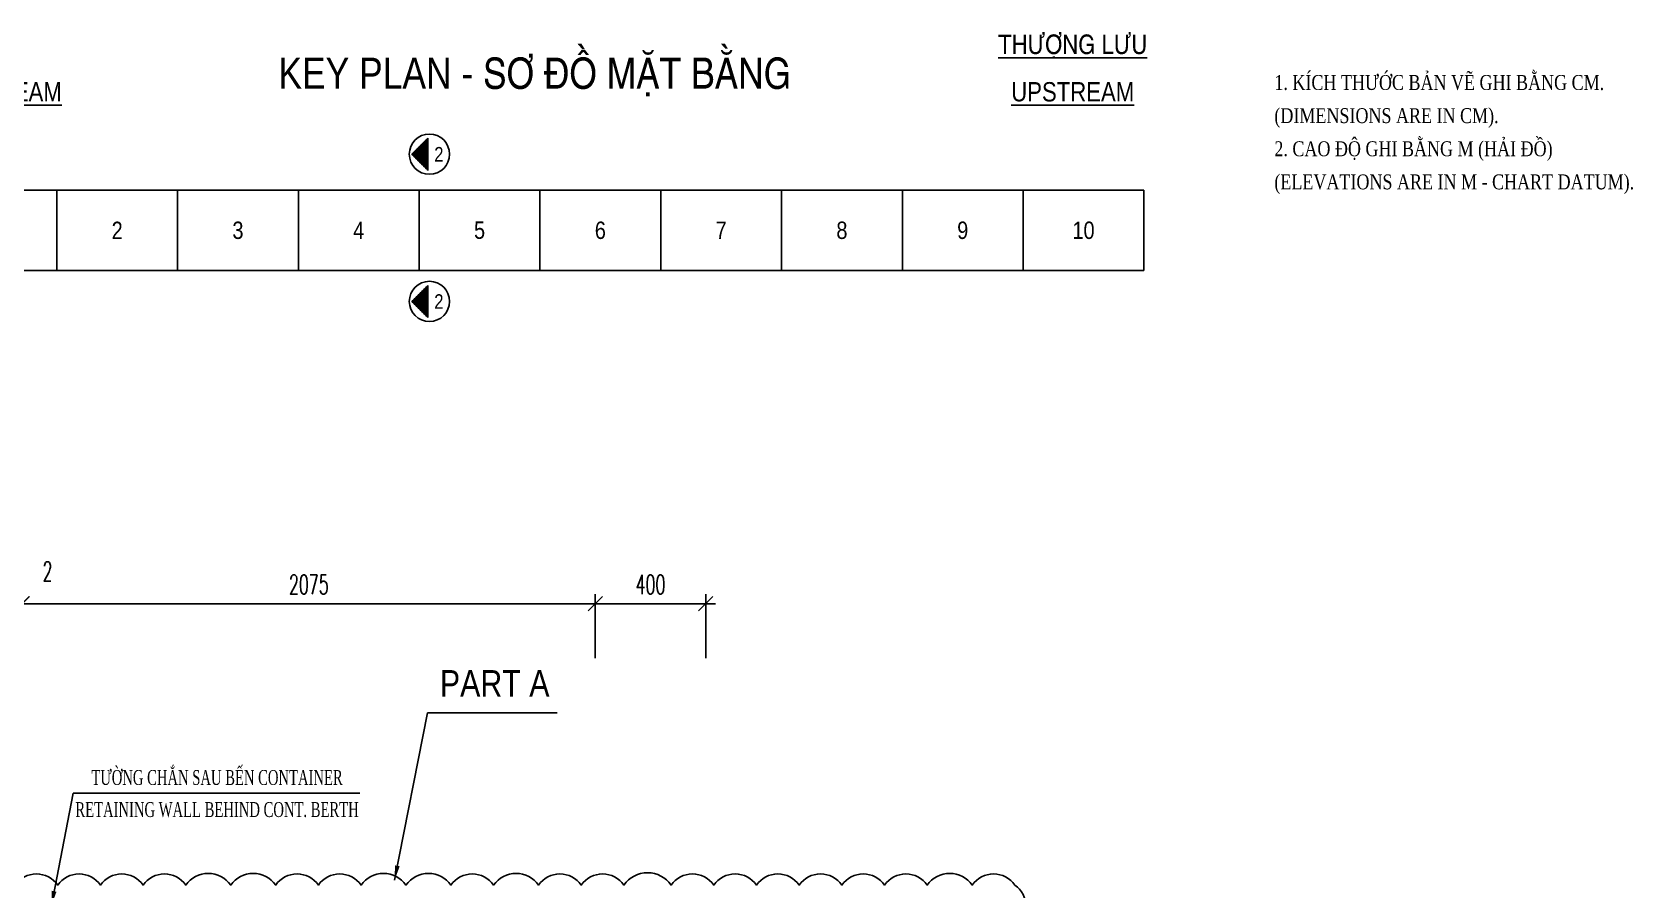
# Model space of a CAD drawing. Extents: x 9472 to 112692, y 46655 to 72187.
# Drawn here: x 30785 to 36584, y 69079 to 72187 of the extents above; entities that cross this region are included whole.
import ezdxf
from ezdxf.enums import TextEntityAlignment as Align

# ---------------------------------------------------------------- set-up
doc = ezdxf.new("R2010")
doc.units = 0
doc.header["$LTSCALE"] = 10
doc.header["$MEASUREMENT"] = 0
doc.layers.get('0').update_dxf_attribs({"color": 6, "linetype": 'CONTINUOUS'})
for name, color, linetype in [('Hatch', 8, 'CONTINUOUS'), ('Khung', 1, 'CONTINUOUS'), ('Kich thuoc', 2, 'CONTINUOUS'), ('Net tim', 6, 'CONTINUOUS'), ('Net vang', 8, 'CONTINUOUS'), ('Text', 4, 'CONTINUOUS')]:
    doc.layers.add(name, color=color, linetype=linetype)
doc.styles.add('Kichthuoc', font='romans.shx', dxfattribs={"width": 0.6})
doc.styles.get("Standard").update_dxf_attribs({"font": 'vntimeh.shx', "width": 0.65})
doc.styles.add('Ten', font='Vharialn.ttf')
doc.dimstyles.new('Dim 350', dxfattribs={"dimscale": 350, "dimtxt": 0.2, "dimasz": 0.15, "dimexe": 0.1, "dimexo": 0.2, "dimgap": 0.1, "dimtad": 1, "dimdec": 0, "dimlfac": -1, "dimzin": 0, "dimdsep": 46, "dimtxsty": 'Kichthuoc', "dimblk": 'OBLIQUE', "dimcen": 0.1, "dimdle": 0.1, "dimclrd": 2, "dimclre": 2, "dimclrt": 4, "dimadec": 0, "dimazin": 0, "dimtfac": 1, "dimtdec": 0, "dimtix": 1, "dimtmove": 2, "dimatfit": 3, "dimfxl": 1, "dimtfill": 1, "dimtolj": 1, "dimtzin": 0, "dimarcsym": 0})
doc.dimstyles.new('Le 350', dxfattribs={"dimscale": 350, "dimtxt": 0.2, "dimasz": 0.15, "dimexe": 0.1, "dimexo": 0.2, "dimgap": 0.1, "dimtad": 1, "dimdec": 0, "dimzin": 0, "dimdsep": 46, "dimtxsty": 'Kichthuoc', "dimblk": 'ARCHTICK', "dimcen": 0, "dimdle": 0.1, "dimclrd": 2, "dimclre": 2, "dimclrt": 256, "dimadec": 0, "dimazin": 0, "dimtfac": 1, "dimtdec": 0, "dimtix": 1, "dimtmove": 2, "dimatfit": 3, "dimfxl": 1, "dimtolj": 1, "dimtzin": 0, "dimarcsym": 0})

# ---------------------------------------------------------------- blocks, each defined once
blk = doc.blocks.new('_Oblique')
at = {"color": 0, "linetype": 'ByBlock', "lineweight": -2}
blk.add_line((-0.5, -0.5), (0.5, 0.5), dxfattribs=at)
blk = doc.blocks.new('*D104')
at = {"layer": 'Kich thuoc', "color": 2, "lineweight": -2}
for p, q in [((30715.2, 70116), (32860.2, 70116)), ((30750.2, 69918.3), (30750.2, 70151)), ((32825.2, 69918.3), (32825.2, 70151))]:
    blk.add_line(p, q, dxfattribs=at)
at = {"layer": 'Kich thuoc', "color": 2, "lineweight": -2, "xscale": 52.5, "yscale": 52.5, "zscale": 52.5, "rotation": 180}
blk.add_blockref('_Oblique', (30750.2, 70116), dxfattribs=at)
at = {"layer": 'Kich thuoc', "color": 2, "lineweight": -2, "xscale": 52.5, "yscale": 52.5, "zscale": 52.5}
blk.add_blockref('_Oblique', (32825.2, 70116), dxfattribs=at)
at = {"layer": 'Kich thuoc', "color": 4, "insert": (31787.7, 70186), "char_height": 70, "attachment_point": 5, "style": 'Kichthuoc', "bg_fill": 3, "box_fill_scale": 1.25, "bg_fill_color": 9, "bg_fill_true_color": 13158600, "bg_fill_transparency": 11732736}
blk.add_mtext('\\A1;2075', dxfattribs=at)
blk = doc.blocks.new('*D105')
at = {"layer": 'Kich thuoc', "color": 2, "lineweight": -2}
for p, q in [((32790.2, 70116), (33260.2, 70116)), ((32825.2, 69918.3), (32825.2, 70151)), ((33225.2, 69918.3), (33225.2, 70151))]:
    blk.add_line(p, q, dxfattribs=at)
at = {"layer": 'Kich thuoc', "color": 2, "lineweight": -2, "xscale": 52.5, "yscale": 52.5, "zscale": 52.5, "rotation": 180}
blk.add_blockref('_Oblique', (32825.2, 70116), dxfattribs=at)
at = {"layer": 'Kich thuoc', "color": 2, "lineweight": -2, "xscale": 52.5, "yscale": 52.5, "zscale": 52.5}
blk.add_blockref('_Oblique', (33225.2, 70116), dxfattribs=at)
at = {"layer": 'Kich thuoc', "color": 4, "insert": (33025.2, 70186), "char_height": 70, "attachment_point": 5, "style": 'Kichthuoc', "bg_fill": 3, "box_fill_scale": 1.25, "bg_fill_color": 9, "bg_fill_true_color": 13158600, "bg_fill_transparency": 11732736}
blk.add_mtext('\\A1;400', dxfattribs=at)
blk = doc.blocks.new('_ArchTick')
at = {"color": 0, "linetype": 'ByBlock', "const_width": 0.15}
blk.add_lwpolyline([(-0.5, -0.5), (0.5, 0.5)], dxfattribs=at)
blk = doc.blocks.new('*X3')
at = {"color": 0, "linetype": 'ByBlock'}
for p, q in [((-219.799, 160.64), (-219.197, 160.64)), ((-219.789, 160.65), (-219.207, 160.65)), ((-219.779, 160.66), (-219.217, 160.66)), ((-219.769, 160.67), (-219.227, 160.67)), ((-219.759, 160.68), (-219.237, 160.68)), ((-219.749, 160.69), (-219.247, 160.69)), ((-219.739, 160.7), (-219.257, 160.7)), ((-219.729, 160.71), (-219.267, 160.71)), ((-219.719, 160.72), (-219.277, 160.72)), ((-219.709, 160.73), (-219.287, 160.73)), ((-219.699, 160.74), (-219.297, 160.74)), ((-219.689, 160.75), (-219.307, 160.75)), ((-219.679, 160.76), (-219.317, 160.76)), ((-219.669, 160.77), (-219.327, 160.77)), ((-219.659, 160.78), (-219.337, 160.78)), ((-219.649, 160.79), (-219.347, 160.79)), ((-219.639, 160.8), (-219.357, 160.8)), ((-219.629, 160.81), (-219.367, 160.81)), ((-219.619, 160.82), (-219.377, 160.82)), ((-219.609, 160.83), (-219.387, 160.83)), ((-219.599, 160.84), (-219.397, 160.84)), ((-219.589, 160.85), (-219.407, 160.85)), ((-219.579, 160.86), (-219.417, 160.86)), ((-219.569, 160.87), (-219.427, 160.87)), ((-219.559, 160.88), (-219.437, 160.88)), ((-219.549, 160.89), (-219.447, 160.89)), ((-219.539, 160.9), (-219.457, 160.9)), ((-219.529, 160.91), (-219.467, 160.91)), ((-219.519, 160.92), (-219.477, 160.92)), ((-219.509, 160.93), (-219.487, 160.93)), ((-219.499, 160.94), (-219.497, 160.94)), ((-219.889, 160.55), (-219.107, 160.55)), ((-219.879, 160.56), (-219.117, 160.56)), ((-219.869, 160.57), (-219.127, 160.57)), ((-219.859, 160.58), (-219.137, 160.58)), ((-219.849, 160.59), (-219.147, 160.59)), ((-219.839, 160.6), (-219.157, 160.6)), ((-219.829, 160.61), (-219.167, 160.61)), ((-219.819, 160.62), (-219.177, 160.62)), ((-219.809, 160.63), (-219.187, 160.63))]:
    blk.add_line(p, q, dxfattribs=at)
blk = doc.blocks.new('*D145')
at = {"layer": 'Kich thuoc', "color": 2, "lineweight": -2}
for p, q in [((30748.2, 70116), (30695.7, 70116)), ((30748.2, 69918.3), (30748.2, 70151)), ((30748.2, 70116), (30750.2, 70116)), ((30750.2, 69918.3), (30750.2, 70151)), ((30750.2, 70116), (30802.7, 70116))]:
    blk.add_line(p, q, dxfattribs=at)
at = {"layer": 'Kich thuoc', "color": 2, "lineweight": -2, "xscale": 52.5, "yscale": 52.5, "zscale": 52.5}
blk.add_blockref('_Oblique', (30748.2, 70116), dxfattribs=at)
at = {"layer": 'Kich thuoc', "color": 2, "lineweight": -2, "xscale": 52.5, "yscale": 52.5, "zscale": 52.5, "rotation": 180}
blk.add_blockref('_Oblique', (30750.2, 70116), dxfattribs=at)
at = {"layer": 'Kich thuoc', "color": 4, "insert": (30841.3, 70233.2), "char_height": 70, "attachment_point": 5, "style": 'Kichthuoc', "bg_fill": 3, "box_fill_scale": 1.25, "bg_fill_color": 9, "bg_fill_true_color": 13158600, "bg_fill_transparency": 11732736}
blk.add_mtext('\\A1;2', dxfattribs=at)

msp = doc.modelspace()

# ---------------------------------------------------------------- linework, layer by layer
for p, q in [((30874.9, 71323), (30874.9, 71614.6)), ((31312.4, 71323), (31312.4, 71614.6)), ((31749.9, 71323), (31749.9, 71614.6)), ((31749.9, 71323), (31749.9, 71614.6)), ((32187.4, 71323), (32187.4, 71614.6)), ((32187.4, 71323), (32187.4, 71614.6)), ((32624.9, 71323), (32624.9, 71614.6)), ((32624.9, 71323), (32624.9, 71614.6)), ((33062.4, 71323), (33062.4, 71614.6)), ((33062.4, 71323), (33062.4, 71614.6)), ((33499.9, 71323), (33499.9, 71614.6)), ((33499.9, 71323), (33499.9, 71614.6)), ((33937.4, 71323), (33937.4, 71614.6)), ((33937.4, 71323), (33937.4, 71614.6)), ((34374.9, 71323), (34374.9, 71614.6)), ((34374.9, 71323), (34374.9, 71614.6))]:
    msp.add_line(p, q)
at = {"layer": 'Hatch', "color": 1}
msp.add_lwpolyline([(30723.7, 69097.1, -0.520567), (30878.3, 69097.1, -0.520567), (31032.9, 69097.1, -0.520567), (31187.5, 69097.1, -0.520567), (31342.2, 69097.1, -0.520567), (31504.9, 69097.1, -0.520567), (31667.7, 69097.1, -0.520567), (31822.3, 69097.1, -0.520567), (31976.9, 69097.1, -0.520567), (32139.7, 69097.1, -0.520567), (32302.4, 69097.1, -0.520567), (32457, 69097.1, -0.520567), (32619.8, 69097.1, -0.520567), (32774.4, 69097.1, -0.520567), (32929, 69097.1, -0.520567), (33099.9, 69097.1, -0.520567), (33254.5, 69097.1, -0.520567), (33409.1, 69097.1, -0.520567), (33563.8, 69097.1, -0.520567), (33718.4, 69097.1, -0.520567), (33873, 69097.1, -0.520567), (34027.6, 69097.1, -0.520567), (34190.4, 69097.1, -0.520567), (34345, 69097.1, -0.520567), (34345, 68942.6, -0.520567)], format="xyb", dxfattribs=at)
at = {"layer": 'Khung'}
for p, q in [((30437.4, 71614.6), (34812.4, 71614.6)), ((34812.4, 71323), (34812.4, 71614.6)), ((30437.4, 71323), (34812.4, 71323))]:
    msp.add_line(p, q, dxfattribs=at)
at = {"layer": 'Net tim', "linetype": 'ByBlock'}
for centre in [(32224.6, 71744.3), (32224.6, 71211)]:
    msp.add_circle(centre, 72.9, dxfattribs=at)
at = {"layer": 'Net vang', "linetype": 'ByBlock'}
for p, q in [((32160.3, 71744), (32218.5, 71802.2)), ((32218.5, 71802.2), (32218.5, 71685.8)), ((32160.3, 71210.7), (32218.5, 71268.9)), ((32218.5, 71268.9), (32218.5, 71152.4)), ((32218.5, 71152.4), (32160.3, 71210.7))]:
    msp.add_line(p, q, dxfattribs=at)

# ---------------------------------------------------------------- block references
at = {"layer": 'Net vang', "linetype": 'ByBlock', "xscale": -145.8333333333285, "yscale": 145.8333333333285, "zscale": 145.8333333333333, "rotation": 90}
for p in [(55630.9, 39733.9), (55630.9, 39200.6)]:
    msp.add_blockref('*X3', p, dxfattribs=at)

# ---------------------------------------------------------------- texts
at = {"layer": 'Text', "style": 'Ten'}
for s, height, p in [('key plan - s¬ ®å mÆt b»ng', 112, (32606, 71981.8)), ('%%uth\xadîng l\xadu', 70, (34554.5, 72107.4)), ('%%Udownstream', 70, (30599.1, 71935.4)), ('%%Uupstream', 70, (34554.5, 71935.4))]:
    msp.add_text(s, height=height, dxfattribs=at).set_placement(p, align=Align.CENTER)
at = {"layer": 'Text', "width": 0.8}
for s, p in [('1. kÝch th\xadíc b¶n vÏ ghi b»ng cm.', (35284.9, 71977)), ('(dimensions are in cm).', (35284.9, 71857)), ('2. cao ®é ghi b»ng m (h¶i ®å)', (35284.9, 71737)), ('(elevations are in m - chart datum).', (35284.9, 71617))]:
    msp.add_text(s, height=54, dxfattribs=at).set_placement(p)
at = {"layer": 'Text', "style": 'Ten'}
for p in [(32258.8, 71744), (32258.8, 71210.7)]:
    msp.add_text('2', height=52.5, dxfattribs=at).set_placement(p, align=Align.MIDDLE_CENTER)
for s, p in [('2', (31093.6, 71468.8)), ('3', (31531.1, 71468.8)), ('4', (31968.6, 71468.8)), ('5', (32406.1, 71468.8)), ('6', (32843.6, 71468.8)), ('7', (33281.1, 71468.8)), ('8', (33718.6, 71468.8)), ('9', (34156.1, 71468.8)), ('10', (34593.6, 71468.8))]:
    msp.add_text(s, height=63, dxfattribs=at).set_placement(p, align=Align.MIDDLE)
at = {"layer": 'Text', "width": 0.65}
for s, p in [('t\xadêng ch¾n sau bÕn container', (31455.4, 69459.7)), ('retaining wall behind cont. berth', (31455.4, 69343.6))]:
    msp.add_text(s, height=54, dxfattribs=at).set_placement(p, align=Align.CENTER)

# ---------------------------------------------------------------- dimensions: what is measured, and where the dimension line sits
at = {"layer": 'Kich thuoc'}
dim = msp.add_linear_dim(base=(32825.2, 70116), p1=(30750.2, 69848.3), p2=(32825.2, 69848.3), dimstyle='Dim 350', dxfattribs=at)
dim.commit()
dim.dimension.update_dxf_attribs({"geometry": '*D104', "text_midpoint": (31787.7, 70186)})

# ---------------------------------------------------------------- leaders
for points in [[(32098.2, 69115.1), (32218.1, 69720.6), (32687.7, 69720.6)], [(30855.3, 69023), (30934.5, 69430.1), (31972.6, 69430.1)]]:
    msp.add_leader(points, dimstyle='Le 350', override={"dimtad": 0, "dimclrd": 256}, dxfattribs=at)

# ---------------------------------------------------------------- next in the draw order: texts
at = {"layer": 'Text', "color": 1, "style": 'Ten'}
msp.add_text('part a', height=96, dxfattribs=at).set_placement((32460.9, 69779.6), align=Align.CENTER)

# ---------------------------------------------------------------- next in the draw order: dimensions: what is measured, and where the dimension line sits
at = {"layer": 'Kich thuoc'}
dim = msp.add_linear_dim(base=(30750.2, 70116), p1=(30748.2, 69848.3), p2=(30750.2, 69848.3), dimstyle='Dim 350', dxfattribs=at)
dim.commit()
dim.dimension.update_dxf_attribs({"geometry": '*D145', "text_midpoint": (30841.3, 70233.2), "dimtype": 160})
dim = msp.add_linear_dim(base=(33225.2, 70116), p1=(32825.2, 69848.3), p2=(33225.2, 69848.3), dimstyle='Dim 350', dxfattribs=at)
dim.commit()
dim.dimension.update_dxf_attribs({"geometry": '*D105', "text_midpoint": (33025.2, 70186)})

doc.saveas('drawing.dxf')
